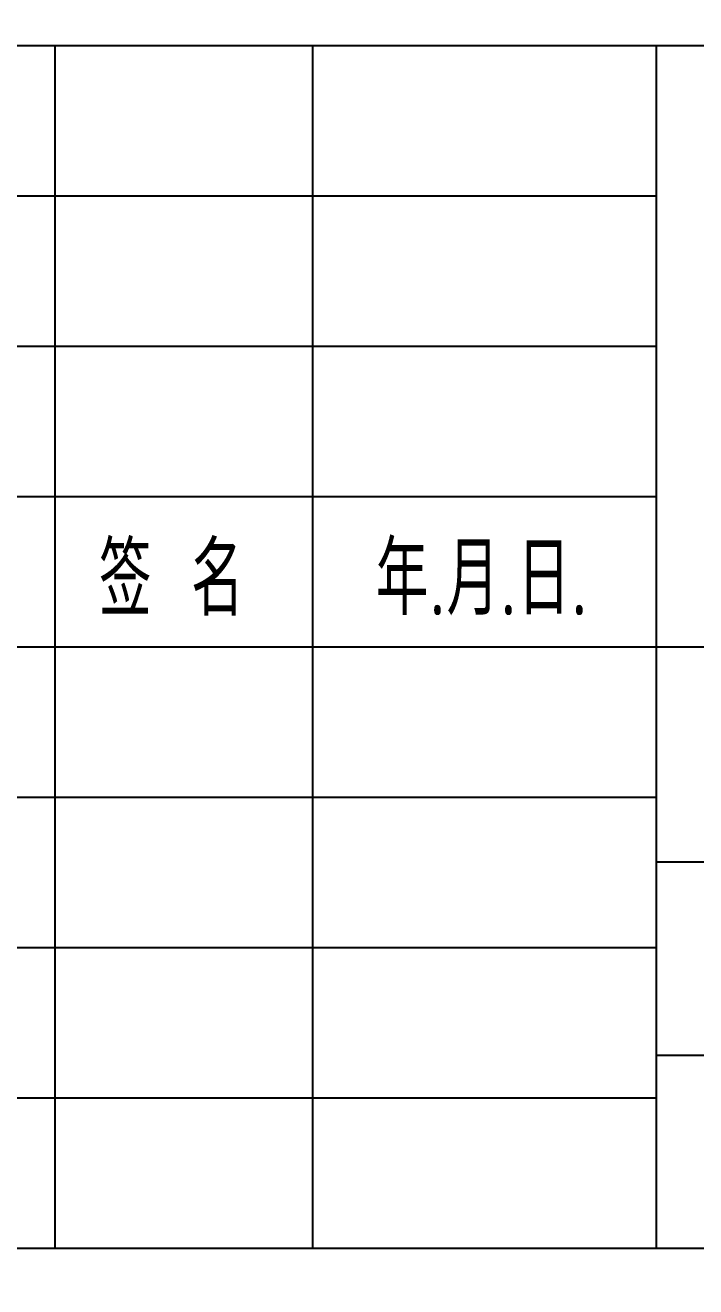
# Model space of a CAD drawing. Extents: x 900 to 66750, y -16816 to 61910.
# Drawn here: x 1180.8 to 1212, y -3926.7 to -3868 of the extents above; entities that cross this region are included whole.
import ezdxf

# ---------------------------------------------------------------- set-up
doc = ezdxf.new("R2010")
doc.units = 0
doc.linetypes.add('DASHDOT', pattern=[18, 15, -1, 1, -1])
doc.layers.get('0').update_dxf_attribs({"linetype": 'DASHDOT'})
for name, color, linetype in [('1', 7, 'CONTINUOUS'), ('12', 7, 'CONTINUOUS'), ('2', 4, 'CONTINUOUS'), ('3', 7, 'CONTINUOUS'), ('8', 3, 'CONTINUOUS')]:
    doc.layers.add(name, color=color, linetype=linetype)
doc.styles.get("Standard").update_dxf_attribs({"font": 'gbenor.shx', "bigfont": 'gbcbig.shx'})
doc.dimstyles.get("Standard").update_dxf_attribs({"dimtxt": 3.5, "dimasz": 4, "dimexe": 2, "dimexo": 0, "dimgap": 1, "dimtad": 1, "dimtoh": 1, "dimdec": 4, "dimzin": 0, "dimdsep": 46, "dimtxsty": 'Standard', "dimcen": 0, "dimadec": 0, "dimazin": 0, "dimtfac": 1, "dimtdec": 4, "dimtmove": 0, "dimatfit": 0, "dimfxl": 1, "dimtolj": 1, "dimtzin": 0, "dimarcsym": 0})

# ---------------------------------------------------------------- blocks, each defined once
blk = doc.blocks.new('Cadt1')
at = {"layer": '1'}
for p, q in [((1130.151, -3868.959), (1310.151, -3868.959)), ((1182.151, -3924.959), (1182.151, -3868.959)), ((1194.151, -3924.959), (1194.151, -3868.959)), ((1210.151, -3924.959), (1210.151, -3868.959)), ((1130.151, -3889.959), (1210.151, -3889.959)), ((1130.151, -3896.959), (1260.151, -3896.959)), ((1130.151, -3903.959), (1210.151, -3903.959)), ((1210.151, -3906.959), (1310.151, -3906.959)), ((1210.151, -3915.959), (1260.151, -3915.959)), ((1310.151, -3924.959), (925.151, -3924.959))]:
    blk.add_line(p, q, dxfattribs=at)
at = {"layer": '2'}
for p, q in [((1130.151, -3875.959), (1210.151, -3875.959, 1)), ((1130.151, -3882.959), (1210.151, -3882.959)), ((1130.151, -3910.959), (1210.151, -3910.959)), ((1130.151, -3917.959), (1210.151, -3917.959))]:
    blk.add_line(p, q, dxfattribs=at)
at = {"layer": '3', "char_height": 3.4, "width": 65536, "attachment_point": 7}
for s, insert in [('年.月.日.', (1197.077, -3895.483)), ('签 名', (1184.194, -3895.514))]:
    blk.add_mtext(s, dxfattribs=dict(at, insert=insert))
blk = doc.blocks.new('*D11')
at = {"layer": '8'}
for p, q in [((1082.136, -3642.387), (1101.056, -3646.269)), ((1084.491, -3643.349), (1084.679, -3642.43)), ((1084.679, -3642.43), (1089.483, -3643.894)), ((1089.483, -3643.894), (1084.491, -3643.349)), ((1089.527, -3643.683), (1088.855, -3646.956)), ((1090.104, -3643.801), (1089.433, -3647.074)), ((1090.061, -3644.013), (1095.053, -3644.559)), ((1094.865, -3645.477), (1090.061, -3644.013)), ((1095.053, -3644.559), (1094.865, -3645.477))]:
    blk.add_line(p, q, dxfattribs=at)
at = {"layer": '12', "insert": (1095.815, -3643.371), "char_height": 4.25, "width": 65536, "attachment_point": 7, "rotation": 348.40426}
blk.add_mtext('12', dxfattribs=at)

msp = doc.modelspace()

# ---------------------------------------------------------------- block references
msp.add_blockref('Cadt1', (0, 0))

# ---------------------------------------------------------------- dimensions: what is measured, and where the dimension line sits
at = {"layer": '8'}
dim = msp.add_aligned_dim(p1=(1089.52661, -3643.68293), p2=(1090.10435, -3643.80148), distance=-0.21585, text='12', dimstyle='Standard', dxfattribs=at)
dim.commit()
dim.dimension.update_dxf_attribs({"geometry": '*D11', "text_midpoint": (1096.99633, -3645.43601)})

doc.saveas('drawing.dxf')
